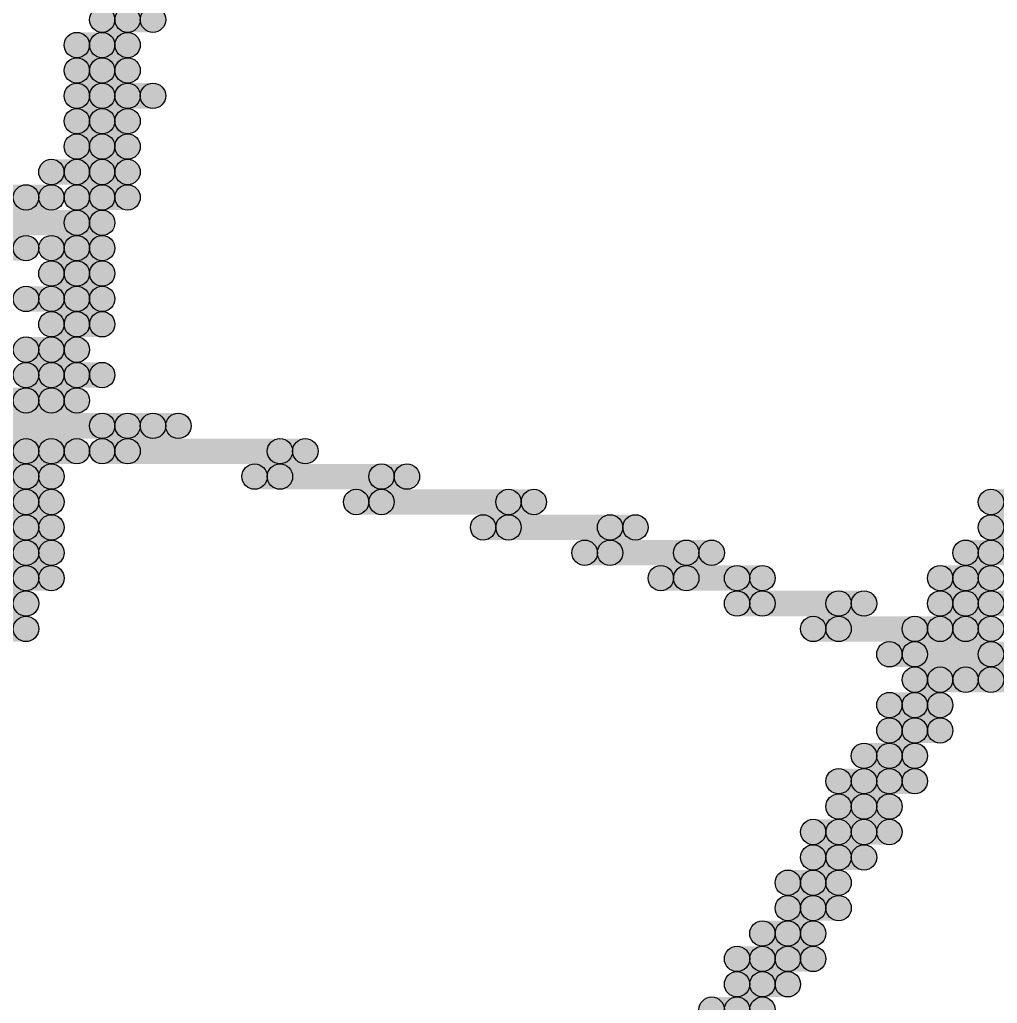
# Model space of a CAD drawing. Header units: millimetres. Extents: x 0 to 137, y 0 to 37.
# Drawn here: x 131.515 to 132.493, y 3.943 to 4.928 of the extents above; entities that cross this region are included whole.
import ezdxf

# ---------------------------------------------------------------- set-up
doc = ezdxf.new("R2010")
doc.units = ezdxf.units.MM
doc.layers.add('TopLayer', color=1, linetype='Continuous')
doc.layers.add('TopSolder', color=216, linetype='Continuous')

msp = doc.modelspace()

# ---------------------------------------------------------------- hatches: boundary and pattern name
at = {"layer": 'TopLayer'}
h = msp.add_hatch(color=1, dxfattribs=at)
edge = h.paths.add_edge_path()
edge.add_arc((131.6228, 4.9276), 0.0127, 0, 360)
for points in [[(131.6228, 4.9149), (131.6228, 4.9403), (131.6482, 4.9403), (131.6482, 4.9149)], [(131.5974, 4.8895), (131.5974, 4.9149), (131.6228, 4.9149), (131.6228, 4.8895)], [(131.5974, 4.8641), (131.5974, 4.8895), (131.6228, 4.8895), (131.6228, 4.8641)], [(131.5974, 4.8387), (131.5974, 4.8641), (131.6482, 4.8641), (131.6482, 4.8387)], [(131.5974, 4.8133), (131.5974, 4.8387), (131.6228, 4.8387), (131.6228, 4.8133)], [(131.5974, 4.7879), (131.5974, 4.8133), (131.6228, 4.8133), (131.6228, 4.7879)], [(131.572, 4.7625), (131.572, 4.7879), (131.6228, 4.7879), (131.6228, 4.7625)], [(131.5212, 4.7371), (131.5212, 4.7625), (131.5466, 4.7625), (131.5466, 4.7371)], [(131.5974, 4.7371), (131.5974, 4.7625), (131.6228, 4.7625), (131.6228, 4.7371)], [(131.445, 4.7117), (131.445, 4.7371), (131.5974, 4.7371), (131.5974, 4.7117)], [(131.318, 4.6863), (131.318, 4.7117), (131.5212, 4.7117), (131.5212, 4.6863)], [(131.572, 4.6863), (131.572, 4.7117), (131.5974, 4.7117), (131.5974, 4.6863)], [(131.572, 4.6609), (131.572, 4.6863), (131.5974, 4.6863), (131.5974, 4.6609)], [(131.5466, 4.6355), (131.5466, 4.6609), (131.5974, 4.6609), (131.5974, 4.6355)], [(131.572, 4.6101), (131.572, 4.6355), (131.5974, 4.6355), (131.5974, 4.6101)], [(131.5466, 4.5847), (131.5466, 4.6101), (131.572, 4.6101), (131.572, 4.5847)], [(131.5466, 4.5593), (131.5466, 4.5847), (131.5974, 4.5847), (131.5974, 4.5593)], [(131.4958, 4.5339), (131.4958, 4.5593), (131.5212, 4.5593), (131.5212, 4.5339)], [(131.5466, 4.5339), (131.5466, 4.5593), (131.572, 4.5593), (131.572, 4.5339)], [(131.445, 4.5085), (131.445, 4.5339), (131.6228, 4.5339), (131.6228, 4.5085)], [(131.6482, 4.5085), (131.6482, 4.5339), (131.6736, 4.5339), (131.6736, 4.5085)], [(131.5212, 4.4831), (131.5212, 4.5085), (131.572, 4.5085), (131.572, 4.4831)], [(131.6228, 4.4831), (131.6228, 4.5085), (131.8006, 4.5085), (131.8006, 4.4831)], [(131.5212, 4.4577), (131.5212, 4.4831), (131.5466, 4.4831), (131.5466, 4.4577)], [(131.7752, 4.4577), (131.7752, 4.4831), (131.9022, 4.4831), (131.9022, 4.4577)], [(131.5212, 4.4323), (131.5212, 4.4577), (131.5466, 4.4577), (131.5466, 4.4323)], [(131.8768, 4.4323), (131.8768, 4.4577), (132.0292, 4.4577), (132.0292, 4.4323)], [(131.5212, 4.4069), (131.5212, 4.4323), (131.5466, 4.4323), (131.5466, 4.4069)], [(132.0038, 4.4069), (132.0038, 4.4323), (132.1308, 4.4323), (132.1308, 4.4069)], [(131.5212, 4.3815), (131.5212, 4.4069), (131.5466, 4.4069), (131.5466, 4.3815)], [(132.1054, 4.3815), (132.1054, 4.4069), (132.207, 4.4069), (132.207, 4.3815)], [(132.4864, 4.3815), (132.4864, 4.4069), (132.5372, 4.4069), (132.5372, 4.3815)], [(131.4958, 4.3561), (131.4958, 4.3815), (131.5466, 4.3815), (131.5466, 4.3561)], [(132.1816, 4.3561), (132.1816, 4.3815), (132.2578, 4.3815), (132.2578, 4.3561)], [(132.461, 4.3561), (132.461, 4.3815), (132.4864, 4.3815), (132.4864, 4.3561)], [(131.4958, 4.3307), (131.4958, 4.3561), (131.5212, 4.3561), (131.5212, 4.3307)], [(132.2578, 4.3307), (132.2578, 4.3561), (132.3594, 4.3561), (132.3594, 4.3307)], [(132.461, 4.3307), (132.461, 4.3561), (132.5118, 4.3561), (132.5118, 4.3307)], [(131.4958, 4.3053), (131.4958, 4.3307), (131.5212, 4.3307), (131.5212, 4.3053)], [(132.334, 4.3053), (132.334, 4.3307), (132.4356, 4.3307), (132.4356, 4.3053)], [(132.461, 4.3053), (132.461, 4.3307), (132.4864, 4.3307), (132.4864, 4.3053)], [(132.4102, 4.2799), (132.4102, 4.3053), (132.5118, 4.3053), (132.5118, 4.2799)], [(132.4356, 4.2545), (132.4356, 4.2799), (132.461, 4.2799), (132.461, 4.2545)], [(132.4864, 4.2545), (132.4864, 4.2799), (132.5626, 4.2799), (132.5626, 4.2545)], [(132.4102, 4.2291), (132.4102, 4.2545), (132.4356, 4.2545), (132.4356, 4.2291)], [(132.4102, 4.2037), (132.4102, 4.2291), (132.4356, 4.2291), (132.4356, 4.2037)], [(132.3848, 4.1783), (132.3848, 4.2037), (132.4102, 4.2037), (132.4102, 4.1783)], [(132.3594, 4.1529), (132.3594, 4.1783), (132.4102, 4.1783), (132.4102, 4.1529)], [(132.3594, 4.1275), (132.3594, 4.1529), (132.3848, 4.1529), (132.3848, 4.1275)], [(132.334, 4.1021), (132.334, 4.1275), (132.3848, 4.1275), (132.3848, 4.1021)], [(132.334, 4.0767), (132.334, 4.1021), (132.3594, 4.1021), (132.3594, 4.0767)], [(132.3086, 4.0513), (132.3086, 4.0767), (132.334, 4.0767), (132.334, 4.0513)], [(132.3086, 4.0259), (132.3086, 4.0513), (132.334, 4.0513), (132.334, 4.0259)], [(132.2832, 4.0005), (132.2832, 4.0259), (132.3086, 4.0259), (132.3086, 4.0005)], [(132.2578, 3.9751), (132.2578, 4.0005), (132.3086, 4.0005), (132.3086, 3.9751)], [(132.2578, 3.9497), (132.2578, 3.9751), (132.2832, 3.9751), (132.2832, 3.9497)], [(132.2324, 3.9243), (132.2324, 3.9497), (132.2578, 3.9497), (132.2578, 3.9243)]]:
    msp.add_hatch(color=1, dxfattribs=at).paths.add_polyline_path(points)
h = msp.add_hatch(color=1, dxfattribs=at)
edge = h.paths.add_edge_path()
edge.add_arc((131.6482, 4.9276), 0.0127, 0, 360)
h = msp.add_hatch(color=1, dxfattribs=at)
edge = h.paths.add_edge_path()
edge.add_arc((131.5974, 4.9022), 0.0127, 0, 360)
h = msp.add_hatch(color=1, dxfattribs=at)
edge = h.paths.add_edge_path()
edge.add_arc((131.6228, 4.9022), 0.0127, 0, 360)
h = msp.add_hatch(color=1, dxfattribs=at)
edge = h.paths.add_edge_path()
edge.add_arc((131.5974, 4.8768), 0.0127, 0, 360)
h = msp.add_hatch(color=1, dxfattribs=at)
edge = h.paths.add_edge_path()
edge.add_arc((131.6228, 4.8768), 0.0127, 0, 360)
h = msp.add_hatch(color=1, dxfattribs=at)
edge = h.paths.add_edge_path()
edge.add_arc((131.5974, 4.8514), 0.0127, 0, 360)
h = msp.add_hatch(color=1, dxfattribs=at)
edge = h.paths.add_edge_path()
edge.add_arc((131.6482, 4.8514), 0.0127, 0, 360)
h = msp.add_hatch(color=1, dxfattribs=at)
edge = h.paths.add_edge_path()
edge.add_arc((131.5974, 4.826), 0.0127, 0, 360)
h = msp.add_hatch(color=1, dxfattribs=at)
edge = h.paths.add_edge_path()
edge.add_arc((131.6228, 4.826), 0.0127, 0, 360)
h = msp.add_hatch(color=1, dxfattribs=at)
edge = h.paths.add_edge_path()
edge.add_arc((131.5974, 4.8006), 0.0127, 0, 360)
h = msp.add_hatch(color=1, dxfattribs=at)
edge = h.paths.add_edge_path()
edge.add_arc((131.6228, 4.8006), 0.0127, 0, 360)
h = msp.add_hatch(color=1, dxfattribs=at)
edge = h.paths.add_edge_path()
edge.add_arc((131.572, 4.7752), 0.0127, 0, 360)
h = msp.add_hatch(color=1, dxfattribs=at)
edge = h.paths.add_edge_path()
edge.add_arc((131.6228, 4.7752), 0.0127, 0, 360)
h = msp.add_hatch(color=1, dxfattribs=at)
edge = h.paths.add_edge_path()
edge.add_arc((131.5212, 4.7498), 0.0127, 0, 360)
h = msp.add_hatch(color=1, dxfattribs=at)
edge = h.paths.add_edge_path()
edge.add_arc((131.5466, 4.7498), 0.0127, 0, 360)
h = msp.add_hatch(color=1, dxfattribs=at)
edge = h.paths.add_edge_path()
edge.add_arc((131.5974, 4.7498), 0.0127, 0, 360)
h = msp.add_hatch(color=1, dxfattribs=at)
edge = h.paths.add_edge_path()
edge.add_arc((131.6228, 4.7498), 0.0127, 0, 360)
h = msp.add_hatch(color=1, dxfattribs=at)
edge = h.paths.add_edge_path()
edge.add_arc((131.5974, 4.7244), 0.0127, 0, 360)
h = msp.add_hatch(color=1, dxfattribs=at)
edge = h.paths.add_edge_path()
edge.add_arc((131.5212, 4.699), 0.0127, 0, 360)
h = msp.add_hatch(color=1, dxfattribs=at)
edge = h.paths.add_edge_path()
edge.add_arc((131.572, 4.699), 0.0127, 0, 360)
h = msp.add_hatch(color=1, dxfattribs=at)
edge = h.paths.add_edge_path()
edge.add_arc((131.5974, 4.699), 0.0127, 0, 360)
h = msp.add_hatch(color=1, dxfattribs=at)
edge = h.paths.add_edge_path()
edge.add_arc((131.572, 4.6736), 0.0127, 0, 360)
h = msp.add_hatch(color=1, dxfattribs=at)
edge = h.paths.add_edge_path()
edge.add_arc((131.5974, 4.6736), 0.0127, 0, 360)
h = msp.add_hatch(color=1, dxfattribs=at)
edge = h.paths.add_edge_path()
edge.add_arc((131.5466, 4.6482), 0.0127, 0, 360)
h = msp.add_hatch(color=1, dxfattribs=at)
edge = h.paths.add_edge_path()
edge.add_arc((131.5974, 4.6482), 0.0127, 0, 360)
h = msp.add_hatch(color=1, dxfattribs=at)
edge = h.paths.add_edge_path()
edge.add_arc((131.572, 4.6228), 0.0127, 0, 360)
h = msp.add_hatch(color=1, dxfattribs=at)
edge = h.paths.add_edge_path()
edge.add_arc((131.5974, 4.6228), 0.0127, 0, 360)
h = msp.add_hatch(color=1, dxfattribs=at)
edge = h.paths.add_edge_path()
edge.add_arc((131.5466, 4.5974), 0.0127, 0, 360)
h = msp.add_hatch(color=1, dxfattribs=at)
edge = h.paths.add_edge_path()
edge.add_arc((131.572, 4.5974), 0.0127, 0, 360)
h = msp.add_hatch(color=1, dxfattribs=at)
edge = h.paths.add_edge_path()
edge.add_arc((131.5466, 4.572), 0.0127, 0, 360)
h = msp.add_hatch(color=1, dxfattribs=at)
edge = h.paths.add_edge_path()
edge.add_arc((131.5974, 4.572), 0.0127, 0, 360)
h = msp.add_hatch(color=1, dxfattribs=at)
edge = h.paths.add_edge_path()
edge.add_arc((131.5212, 4.5466), 0.0127, 0, 360)
h = msp.add_hatch(color=1, dxfattribs=at)
edge = h.paths.add_edge_path()
edge.add_arc((131.5466, 4.5466), 0.0127, 0, 360)
h = msp.add_hatch(color=1, dxfattribs=at)
edge = h.paths.add_edge_path()
edge.add_arc((131.572, 4.5466), 0.0127, 0, 360)
h = msp.add_hatch(color=1, dxfattribs=at)
edge = h.paths.add_edge_path()
edge.add_arc((131.6228, 4.5212), 0.0127, 0, 360)
h = msp.add_hatch(color=1, dxfattribs=at)
edge = h.paths.add_edge_path()
edge.add_arc((131.6482, 4.5212), 0.0127, 0, 360)
h = msp.add_hatch(color=1, dxfattribs=at)
edge = h.paths.add_edge_path()
edge.add_arc((131.6736, 4.5212), 0.0127, 0, 360)
h = msp.add_hatch(color=1, dxfattribs=at)
edge = h.paths.add_edge_path()
edge.add_arc((131.5212, 4.4958), 0.0127, 0, 360)
h = msp.add_hatch(color=1, dxfattribs=at)
edge = h.paths.add_edge_path()
edge.add_arc((131.572, 4.4958), 0.0127, 0, 360)
h = msp.add_hatch(color=1, dxfattribs=at)
edge = h.paths.add_edge_path()
edge.add_arc((131.6228, 4.4958), 0.0127, 0, 360)
h = msp.add_hatch(color=1, dxfattribs=at)
edge = h.paths.add_edge_path()
edge.add_arc((131.8006, 4.4958), 0.0127, 0, 360)
h = msp.add_hatch(color=1, dxfattribs=at)
edge = h.paths.add_edge_path()
edge.add_arc((131.5212, 4.4704), 0.0127, 0, 360)
h = msp.add_hatch(color=1, dxfattribs=at)
edge = h.paths.add_edge_path()
edge.add_arc((131.5466, 4.4704), 0.0127, 0, 360)
h = msp.add_hatch(color=1, dxfattribs=at)
edge = h.paths.add_edge_path()
edge.add_arc((131.7752, 4.4704), 0.0127, 0, 360)
h = msp.add_hatch(color=1, dxfattribs=at)
edge = h.paths.add_edge_path()
edge.add_arc((131.9022, 4.4704), 0.0127, 0, 360)
h = msp.add_hatch(color=1, dxfattribs=at)
edge = h.paths.add_edge_path()
edge.add_arc((131.5212, 4.445), 0.0127, 0, 360)
h = msp.add_hatch(color=1, dxfattribs=at)
edge = h.paths.add_edge_path()
edge.add_arc((131.5466, 4.445), 0.0127, 0, 360)
h = msp.add_hatch(color=1, dxfattribs=at)
edge = h.paths.add_edge_path()
edge.add_arc((131.8768, 4.445), 0.0127, 0, 360)
h = msp.add_hatch(color=1, dxfattribs=at)
edge = h.paths.add_edge_path()
edge.add_arc((132.0292, 4.445), 0.0127, 0, 360)
h = msp.add_hatch(color=1, dxfattribs=at)
edge = h.paths.add_edge_path()
edge.add_arc((131.5212, 4.4196), 0.0127, 0, 360)
h = msp.add_hatch(color=1, dxfattribs=at)
edge = h.paths.add_edge_path()
edge.add_arc((131.5466, 4.4196), 0.0127, 0, 360)
h = msp.add_hatch(color=1, dxfattribs=at)
edge = h.paths.add_edge_path()
edge.add_arc((132.0038, 4.4196), 0.0127, 0, 360)
h = msp.add_hatch(color=1, dxfattribs=at)
edge = h.paths.add_edge_path()
edge.add_arc((132.1308, 4.4196), 0.0127, 0, 360)
h = msp.add_hatch(color=1, dxfattribs=at)
edge = h.paths.add_edge_path()
edge.add_arc((131.5212, 4.3942), 0.0127, 0, 360)
h = msp.add_hatch(color=1, dxfattribs=at)
edge = h.paths.add_edge_path()
edge.add_arc((131.5466, 4.3942), 0.0127, 0, 360)
h = msp.add_hatch(color=1, dxfattribs=at)
edge = h.paths.add_edge_path()
edge.add_arc((132.1054, 4.3942), 0.0127, 0, 360)
h = msp.add_hatch(color=1, dxfattribs=at)
edge = h.paths.add_edge_path()
edge.add_arc((132.207, 4.3942), 0.0127, 0, 360)
h = msp.add_hatch(color=1, dxfattribs=at)
edge = h.paths.add_edge_path()
edge.add_arc((132.4864, 4.3942), 0.0127, 0, 360)
h = msp.add_hatch(color=1, dxfattribs=at)
edge = h.paths.add_edge_path()
edge.add_arc((131.5466, 4.3688), 0.0127, 0, 360)
h = msp.add_hatch(color=1, dxfattribs=at)
edge = h.paths.add_edge_path()
edge.add_arc((132.1816, 4.3688), 0.0127, 0, 360)
h = msp.add_hatch(color=1, dxfattribs=at)
edge = h.paths.add_edge_path()
edge.add_arc((132.2578, 4.3688), 0.0127, 0, 360)
h = msp.add_hatch(color=1, dxfattribs=at)
edge = h.paths.add_edge_path()
edge.add_arc((132.461, 4.3688), 0.0127, 0, 360)
h = msp.add_hatch(color=1, dxfattribs=at)
edge = h.paths.add_edge_path()
edge.add_arc((132.4864, 4.3688), 0.0127, 0, 360)
h = msp.add_hatch(color=1, dxfattribs=at)
edge = h.paths.add_edge_path()
edge.add_arc((131.5212, 4.3434), 0.0127, 0, 360)
h = msp.add_hatch(color=1, dxfattribs=at)
edge = h.paths.add_edge_path()
edge.add_arc((132.2578, 4.3434), 0.0127, 0, 360)
h = msp.add_hatch(color=1, dxfattribs=at)
edge = h.paths.add_edge_path()
edge.add_arc((132.3594, 4.3434), 0.0127, 0, 360)
h = msp.add_hatch(color=1, dxfattribs=at)
edge = h.paths.add_edge_path()
edge.add_arc((132.461, 4.3434), 0.0127, 0, 360)
h = msp.add_hatch(color=1, dxfattribs=at)
edge = h.paths.add_edge_path()
edge.add_arc((131.5212, 4.318), 0.0127, 0, 360)
h = msp.add_hatch(color=1, dxfattribs=at)
edge = h.paths.add_edge_path()
edge.add_arc((132.334, 4.318), 0.0127, 0, 360)
h = msp.add_hatch(color=1, dxfattribs=at)
edge = h.paths.add_edge_path()
edge.add_arc((132.4356, 4.318), 0.0127, 0, 360)
h = msp.add_hatch(color=1, dxfattribs=at)
edge = h.paths.add_edge_path()
edge.add_arc((132.461, 4.318), 0.0127, 0, 360)
h = msp.add_hatch(color=1, dxfattribs=at)
edge = h.paths.add_edge_path()
edge.add_arc((132.4864, 4.318), 0.0127, 0, 360)
h = msp.add_hatch(color=1, dxfattribs=at)
edge = h.paths.add_edge_path()
edge.add_arc((132.4102, 4.2926), 0.0127, 0, 360)
h = msp.add_hatch(color=1, dxfattribs=at)
edge = h.paths.add_edge_path()
edge.add_arc((132.4356, 4.2672), 0.0127, 0, 360)
h = msp.add_hatch(color=1, dxfattribs=at)
edge = h.paths.add_edge_path()
edge.add_arc((132.461, 4.2672), 0.0127, 0, 360)
h = msp.add_hatch(color=1, dxfattribs=at)
edge = h.paths.add_edge_path()
edge.add_arc((132.4864, 4.2672), 0.0127, 0, 360)
h = msp.add_hatch(color=1, dxfattribs=at)
edge = h.paths.add_edge_path()
edge.add_arc((132.4102, 4.2418), 0.0127, 0, 360)
h = msp.add_hatch(color=1, dxfattribs=at)
edge = h.paths.add_edge_path()
edge.add_arc((132.4356, 4.2418), 0.0127, 0, 360)
h = msp.add_hatch(color=1, dxfattribs=at)
edge = h.paths.add_edge_path()
edge.add_arc((132.4102, 4.2164), 0.0127, 0, 360)
h = msp.add_hatch(color=1, dxfattribs=at)
edge = h.paths.add_edge_path()
edge.add_arc((132.4356, 4.2164), 0.0127, 0, 360)
h = msp.add_hatch(color=1, dxfattribs=at)
edge = h.paths.add_edge_path()
edge.add_arc((132.3848, 4.191), 0.0127, 0, 360)
h = msp.add_hatch(color=1, dxfattribs=at)
edge = h.paths.add_edge_path()
edge.add_arc((132.4102, 4.191), 0.0127, 0, 360)
h = msp.add_hatch(color=1, dxfattribs=at)
edge = h.paths.add_edge_path()
edge.add_arc((132.3594, 4.1656), 0.0127, 0, 360)
h = msp.add_hatch(color=1, dxfattribs=at)
edge = h.paths.add_edge_path()
edge.add_arc((132.4102, 4.1656), 0.0127, 0, 360)
h = msp.add_hatch(color=1, dxfattribs=at)
edge = h.paths.add_edge_path()
edge.add_arc((132.3594, 4.1402), 0.0127, 0, 360)
h = msp.add_hatch(color=1, dxfattribs=at)
edge = h.paths.add_edge_path()
edge.add_arc((132.3848, 4.1402), 0.0127, 0, 360)
h = msp.add_hatch(color=1, dxfattribs=at)
edge = h.paths.add_edge_path()
edge.add_arc((132.334, 4.1148), 0.0127, 0, 360)
h = msp.add_hatch(color=1, dxfattribs=at)
edge = h.paths.add_edge_path()
edge.add_arc((132.3848, 4.1148), 0.0127, 0, 360)
h = msp.add_hatch(color=1, dxfattribs=at)
edge = h.paths.add_edge_path()
edge.add_arc((132.334, 4.0894), 0.0127, 0, 360)
h = msp.add_hatch(color=1, dxfattribs=at)
edge = h.paths.add_edge_path()
edge.add_arc((132.3594, 4.0894), 0.0127, 0, 360)
h = msp.add_hatch(color=1, dxfattribs=at)
edge = h.paths.add_edge_path()
edge.add_arc((132.3086, 4.064), 0.0127, 0, 360)
h = msp.add_hatch(color=1, dxfattribs=at)
edge = h.paths.add_edge_path()
edge.add_arc((132.334, 4.064), 0.0127, 0, 360)
h = msp.add_hatch(color=1, dxfattribs=at)
edge = h.paths.add_edge_path()
edge.add_arc((132.3086, 4.0386), 0.0127, 0, 360)
h = msp.add_hatch(color=1, dxfattribs=at)
edge = h.paths.add_edge_path()
edge.add_arc((132.334, 4.0386), 0.0127, 0, 360)
h = msp.add_hatch(color=1, dxfattribs=at)
edge = h.paths.add_edge_path()
edge.add_arc((132.2832, 4.0132), 0.0127, 0, 360)
h = msp.add_hatch(color=1, dxfattribs=at)
edge = h.paths.add_edge_path()
edge.add_arc((132.3086, 4.0132), 0.0127, 0, 360)
h = msp.add_hatch(color=1, dxfattribs=at)
edge = h.paths.add_edge_path()
edge.add_arc((132.2578, 3.9878), 0.0127, 0, 360)
h = msp.add_hatch(color=1, dxfattribs=at)
edge = h.paths.add_edge_path()
edge.add_arc((132.3086, 3.9878), 0.0127, 0, 360)
h = msp.add_hatch(color=1, dxfattribs=at)
edge = h.paths.add_edge_path()
edge.add_arc((132.2578, 3.9624), 0.0127, 0, 360)
h = msp.add_hatch(color=1, dxfattribs=at)
edge = h.paths.add_edge_path()
edge.add_arc((132.2832, 3.9624), 0.0127, 0, 360)
h = msp.add_hatch(color=1, dxfattribs=at)
edge = h.paths.add_edge_path()
edge.add_arc((132.2324, 3.937), 0.0127, 0, 360)
h = msp.add_hatch(color=1, dxfattribs=at)
edge = h.paths.add_edge_path()
edge.add_arc((132.2578, 3.937), 0.0127, 0, 360)
at = {"layer": 'TopSolder'}
h = msp.add_hatch(color=216, dxfattribs=at)
edge = h.paths.add_edge_path()
edge.add_arc((131.5974, 4.9276), 0.0127, 0, 360)
for points in [[(131.5974, 4.9149), (131.5974, 4.9403), (131.6228, 4.9403), (131.6228, 4.9149)], [(131.572, 4.8895), (131.572, 4.9149), (131.5974, 4.9149), (131.5974, 4.8895)], [(131.572, 4.8641), (131.572, 4.8895), (131.5974, 4.8895), (131.5974, 4.8641)], [(131.572, 4.8387), (131.572, 4.8641), (131.6228, 4.8641), (131.6228, 4.8387)], [(131.572, 4.8133), (131.572, 4.8387), (131.5974, 4.8387), (131.5974, 4.8133)], [(131.572, 4.7879), (131.572, 4.8133), (131.5974, 4.8133), (131.5974, 4.7879)], [(131.5466, 4.7625), (131.5466, 4.7879), (131.5974, 4.7879), (131.5974, 4.7625)], [(131.4958, 4.7371), (131.4958, 4.7625), (131.5212, 4.7625), (131.5212, 4.7371)], [(131.572, 4.7371), (131.572, 4.7625), (131.5974, 4.7625), (131.5974, 4.7371)], [(131.4196, 4.7117), (131.4196, 4.7371), (131.572, 4.7371), (131.572, 4.7117)], [(131.5466, 4.6863), (131.5466, 4.7117), (131.572, 4.7117), (131.572, 4.6863)], [(131.5466, 4.6609), (131.5466, 4.6863), (131.572, 4.6863), (131.572, 4.6609)], [(131.5212, 4.6355), (131.5212, 4.6609), (131.572, 4.6609), (131.572, 4.6355)], [(131.5466, 4.6101), (131.5466, 4.6355), (131.572, 4.6355), (131.572, 4.6101)], [(131.5212, 4.5847), (131.5212, 4.6101), (131.5466, 4.6101), (131.5466, 4.5847)], [(131.5212, 4.5593), (131.5212, 4.5847), (131.572, 4.5847), (131.572, 4.5593)], [(131.5212, 4.5339), (131.5212, 4.5593), (131.5466, 4.5593), (131.5466, 4.5339)], [(131.4196, 4.5085), (131.4196, 4.5339), (131.5974, 4.5339), (131.5974, 4.5085)], [(131.6228, 4.5085), (131.6228, 4.5339), (131.6482, 4.5339), (131.6482, 4.5085)], [(131.4958, 4.4831), (131.4958, 4.5085), (131.5466, 4.5085), (131.5466, 4.4831)], [(131.5974, 4.4831), (131.5974, 4.5085), (131.7752, 4.5085), (131.7752, 4.4831)], [(131.4958, 4.4577), (131.4958, 4.4831), (131.5212, 4.4831), (131.5212, 4.4577)], [(131.7498, 4.4577), (131.7498, 4.4831), (131.8768, 4.4831), (131.8768, 4.4577)], [(131.4958, 4.4323), (131.4958, 4.4577), (131.5212, 4.4577), (131.5212, 4.4323)], [(131.8514, 4.4323), (131.8514, 4.4577), (132.0038, 4.4577), (132.0038, 4.4323)], [(132.4864, 4.4323), (132.4864, 4.4577), (132.5118, 4.4577), (132.5118, 4.4323)], [(131.4958, 4.4069), (131.4958, 4.4323), (131.5212, 4.4323), (131.5212, 4.4069)], [(131.9784, 4.4069), (131.9784, 4.4323), (132.1054, 4.4323), (132.1054, 4.4069)], [(132.4864, 4.4069), (132.4864, 4.4323), (132.5118, 4.4323), (132.5118, 4.4069)], [(131.4958, 4.3815), (131.4958, 4.4069), (131.5212, 4.4069), (131.5212, 4.3815)], [(132.08, 4.3815), (132.08, 4.4069), (132.1816, 4.4069), (132.1816, 4.3815)], [(132.461, 4.3815), (132.461, 4.4069), (132.5118, 4.4069), (132.5118, 4.3815)], [(131.4704, 4.3561), (131.4704, 4.3815), (131.5212, 4.3815), (131.5212, 4.3561)], [(132.1562, 4.3561), (132.1562, 4.3815), (132.2324, 4.3815), (132.2324, 4.3561)], [(132.4356, 4.3561), (132.4356, 4.3815), (132.461, 4.3815), (132.461, 4.3561)], [(132.2324, 4.3307), (132.2324, 4.3561), (132.334, 4.3561), (132.334, 4.3307)], [(132.4356, 4.3307), (132.4356, 4.3561), (132.4864, 4.3561), (132.4864, 4.3307)], [(132.3086, 4.3053), (132.3086, 4.3307), (132.4102, 4.3307), (132.4102, 4.3053)], [(132.4356, 4.3053), (132.4356, 4.3307), (132.461, 4.3307), (132.461, 4.3053)], [(132.3848, 4.2799), (132.3848, 4.3053), (132.4864, 4.3053), (132.4864, 4.2799)], [(132.4102, 4.2545), (132.4102, 4.2799), (132.4356, 4.2799), (132.4356, 4.2545)], [(132.461, 4.2545), (132.461, 4.2799), (132.5372, 4.2799), (132.5372, 4.2545)], [(132.3848, 4.2291), (132.3848, 4.2545), (132.4102, 4.2545), (132.4102, 4.2291)], [(132.3848, 4.2037), (132.3848, 4.2291), (132.4102, 4.2291), (132.4102, 4.2037)], [(132.3594, 4.1783), (132.3594, 4.2037), (132.3848, 4.2037), (132.3848, 4.1783)], [(132.334, 4.1529), (132.334, 4.1783), (132.3848, 4.1783), (132.3848, 4.1529)], [(132.334, 4.1275), (132.334, 4.1529), (132.3594, 4.1529), (132.3594, 4.1275)], [(132.3086, 4.1021), (132.3086, 4.1275), (132.3594, 4.1275), (132.3594, 4.1021)], [(132.3086, 4.0767), (132.3086, 4.1021), (132.334, 4.1021), (132.334, 4.0767)], [(132.2832, 4.0513), (132.2832, 4.0767), (132.3086, 4.0767), (132.3086, 4.0513)], [(132.2832, 4.0259), (132.2832, 4.0513), (132.3086, 4.0513), (132.3086, 4.0259)], [(132.2578, 4.0005), (132.2578, 4.0259), (132.2832, 4.0259), (132.2832, 4.0005)], [(132.2324, 3.9751), (132.2324, 4.0005), (132.2832, 4.0005), (132.2832, 3.9751)], [(132.2324, 3.9497), (132.2324, 3.9751), (132.2578, 3.9751), (132.2578, 3.9497)], [(132.207, 3.9243), (132.207, 3.9497), (132.2324, 3.9497), (132.2324, 3.9243)]]:
    msp.add_hatch(color=216, dxfattribs=at).paths.add_polyline_path(points)
h = msp.add_hatch(color=216, dxfattribs=at)
edge = h.paths.add_edge_path()
edge.add_arc((131.6228, 4.9276), 0.0127, 0, 360)
h = msp.add_hatch(color=216, dxfattribs=at)
edge = h.paths.add_edge_path()
edge.add_arc((131.572, 4.9022), 0.0127, 0, 360)
h = msp.add_hatch(color=216, dxfattribs=at)
edge = h.paths.add_edge_path()
edge.add_arc((131.5974, 4.9022), 0.0127, 0, 360)
h = msp.add_hatch(color=216, dxfattribs=at)
edge = h.paths.add_edge_path()
edge.add_arc((131.572, 4.8768), 0.0127, 0, 360)
h = msp.add_hatch(color=216, dxfattribs=at)
edge = h.paths.add_edge_path()
edge.add_arc((131.5974, 4.8768), 0.0127, 0, 360)
h = msp.add_hatch(color=216, dxfattribs=at)
edge = h.paths.add_edge_path()
edge.add_arc((131.572, 4.8514), 0.0127, 0, 360)
h = msp.add_hatch(color=216, dxfattribs=at)
edge = h.paths.add_edge_path()
edge.add_arc((131.6228, 4.8514), 0.0127, 0, 360)
h = msp.add_hatch(color=216, dxfattribs=at)
edge = h.paths.add_edge_path()
edge.add_arc((131.572, 4.826), 0.0127, 0, 360)
h = msp.add_hatch(color=216, dxfattribs=at)
edge = h.paths.add_edge_path()
edge.add_arc((131.5974, 4.826), 0.0127, 0, 360)
h = msp.add_hatch(color=216, dxfattribs=at)
edge = h.paths.add_edge_path()
edge.add_arc((131.572, 4.8006), 0.0127, 0, 360)
h = msp.add_hatch(color=216, dxfattribs=at)
edge = h.paths.add_edge_path()
edge.add_arc((131.5974, 4.8006), 0.0127, 0, 360)
h = msp.add_hatch(color=216, dxfattribs=at)
edge = h.paths.add_edge_path()
edge.add_arc((131.5466, 4.7752), 0.0127, 0, 360)
h = msp.add_hatch(color=216, dxfattribs=at)
edge = h.paths.add_edge_path()
edge.add_arc((131.5974, 4.7752), 0.0127, 0, 360)
h = msp.add_hatch(color=216, dxfattribs=at)
edge = h.paths.add_edge_path()
edge.add_arc((131.5212, 4.7498), 0.0127, 0, 360)
h = msp.add_hatch(color=216, dxfattribs=at)
edge = h.paths.add_edge_path()
edge.add_arc((131.572, 4.7498), 0.0127, 0, 360)
h = msp.add_hatch(color=216, dxfattribs=at)
edge = h.paths.add_edge_path()
edge.add_arc((131.5974, 4.7498), 0.0127, 0, 360)
h = msp.add_hatch(color=216, dxfattribs=at)
edge = h.paths.add_edge_path()
edge.add_arc((131.572, 4.7244), 0.0127, 0, 360)
h = msp.add_hatch(color=216, dxfattribs=at)
edge = h.paths.add_edge_path()
edge.add_arc((131.5466, 4.699), 0.0127, 0, 360)
h = msp.add_hatch(color=216, dxfattribs=at)
edge = h.paths.add_edge_path()
edge.add_arc((131.572, 4.699), 0.0127, 0, 360)
h = msp.add_hatch(color=216, dxfattribs=at)
edge = h.paths.add_edge_path()
edge.add_arc((131.5466, 4.6736), 0.0127, 0, 360)
h = msp.add_hatch(color=216, dxfattribs=at)
edge = h.paths.add_edge_path()
edge.add_arc((131.572, 4.6736), 0.0127, 0, 360)
h = msp.add_hatch(color=216, dxfattribs=at)
edge = h.paths.add_edge_path()
edge.add_arc((131.5212, 4.6482), 0.0127, 0, 360)
h = msp.add_hatch(color=216, dxfattribs=at)
edge = h.paths.add_edge_path()
edge.add_arc((131.572, 4.6482), 0.0127, 0, 360)
h = msp.add_hatch(color=216, dxfattribs=at)
edge = h.paths.add_edge_path()
edge.add_arc((131.5466, 4.6228), 0.0127, 0, 360)
h = msp.add_hatch(color=216, dxfattribs=at)
edge = h.paths.add_edge_path()
edge.add_arc((131.572, 4.6228), 0.0127, 0, 360)
h = msp.add_hatch(color=216, dxfattribs=at)
edge = h.paths.add_edge_path()
edge.add_arc((131.5212, 4.5974), 0.0127, 0, 360)
h = msp.add_hatch(color=216, dxfattribs=at)
edge = h.paths.add_edge_path()
edge.add_arc((131.5466, 4.5974), 0.0127, 0, 360)
h = msp.add_hatch(color=216, dxfattribs=at)
edge = h.paths.add_edge_path()
edge.add_arc((131.5212, 4.572), 0.0127, 0, 360)
h = msp.add_hatch(color=216, dxfattribs=at)
edge = h.paths.add_edge_path()
edge.add_arc((131.572, 4.572), 0.0127, 0, 360)
h = msp.add_hatch(color=216, dxfattribs=at)
edge = h.paths.add_edge_path()
edge.add_arc((131.5212, 4.5466), 0.0127, 0, 360)
h = msp.add_hatch(color=216, dxfattribs=at)
edge = h.paths.add_edge_path()
edge.add_arc((131.5466, 4.5466), 0.0127, 0, 360)
h = msp.add_hatch(color=216, dxfattribs=at)
edge = h.paths.add_edge_path()
edge.add_arc((131.5974, 4.5212), 0.0127, 0, 360)
h = msp.add_hatch(color=216, dxfattribs=at)
edge = h.paths.add_edge_path()
edge.add_arc((131.6228, 4.5212), 0.0127, 0, 360)
h = msp.add_hatch(color=216, dxfattribs=at)
edge = h.paths.add_edge_path()
edge.add_arc((131.6482, 4.5212), 0.0127, 0, 360)
h = msp.add_hatch(color=216, dxfattribs=at)
edge = h.paths.add_edge_path()
edge.add_arc((131.5466, 4.4958), 0.0127, 0, 360)
h = msp.add_hatch(color=216, dxfattribs=at)
edge = h.paths.add_edge_path()
edge.add_arc((131.5974, 4.4958), 0.0127, 0, 360)
h = msp.add_hatch(color=216, dxfattribs=at)
edge = h.paths.add_edge_path()
edge.add_arc((131.7752, 4.4958), 0.0127, 0, 360)
h = msp.add_hatch(color=216, dxfattribs=at)
edge = h.paths.add_edge_path()
edge.add_arc((131.5212, 4.4704), 0.0127, 0, 360)
h = msp.add_hatch(color=216, dxfattribs=at)
edge = h.paths.add_edge_path()
edge.add_arc((131.7498, 4.4704), 0.0127, 0, 360)
h = msp.add_hatch(color=216, dxfattribs=at)
edge = h.paths.add_edge_path()
edge.add_arc((131.8768, 4.4704), 0.0127, 0, 360)
h = msp.add_hatch(color=216, dxfattribs=at)
edge = h.paths.add_edge_path()
edge.add_arc((131.5212, 4.445), 0.0127, 0, 360)
h = msp.add_hatch(color=216, dxfattribs=at)
edge = h.paths.add_edge_path()
edge.add_arc((131.8514, 4.445), 0.0127, 0, 360)
h = msp.add_hatch(color=216, dxfattribs=at)
edge = h.paths.add_edge_path()
edge.add_arc((132.0038, 4.445), 0.0127, 0, 360)
h = msp.add_hatch(color=216, dxfattribs=at)
edge = h.paths.add_edge_path()
edge.add_arc((132.4864, 4.445), 0.0127, 0, 360)
h = msp.add_hatch(color=216, dxfattribs=at)
edge = h.paths.add_edge_path()
edge.add_arc((131.5212, 4.4196), 0.0127, 0, 360)
h = msp.add_hatch(color=216, dxfattribs=at)
edge = h.paths.add_edge_path()
edge.add_arc((131.9784, 4.4196), 0.0127, 0, 360)
h = msp.add_hatch(color=216, dxfattribs=at)
edge = h.paths.add_edge_path()
edge.add_arc((132.1054, 4.4196), 0.0127, 0, 360)
h = msp.add_hatch(color=216, dxfattribs=at)
edge = h.paths.add_edge_path()
edge.add_arc((132.4864, 4.4196), 0.0127, 0, 360)
h = msp.add_hatch(color=216, dxfattribs=at)
edge = h.paths.add_edge_path()
edge.add_arc((131.5212, 4.3942), 0.0127, 0, 360)
h = msp.add_hatch(color=216, dxfattribs=at)
edge = h.paths.add_edge_path()
edge.add_arc((132.08, 4.3942), 0.0127, 0, 360)
h = msp.add_hatch(color=216, dxfattribs=at)
edge = h.paths.add_edge_path()
edge.add_arc((132.1816, 4.3942), 0.0127, 0, 360)
h = msp.add_hatch(color=216, dxfattribs=at)
edge = h.paths.add_edge_path()
edge.add_arc((132.461, 4.3942), 0.0127, 0, 360)
h = msp.add_hatch(color=216, dxfattribs=at)
edge = h.paths.add_edge_path()
edge.add_arc((131.5212, 4.3688), 0.0127, 0, 360)
h = msp.add_hatch(color=216, dxfattribs=at)
edge = h.paths.add_edge_path()
edge.add_arc((132.1562, 4.3688), 0.0127, 0, 360)
h = msp.add_hatch(color=216, dxfattribs=at)
edge = h.paths.add_edge_path()
edge.add_arc((132.2324, 4.3688), 0.0127, 0, 360)
h = msp.add_hatch(color=216, dxfattribs=at)
edge = h.paths.add_edge_path()
edge.add_arc((132.4356, 4.3688), 0.0127, 0, 360)
h = msp.add_hatch(color=216, dxfattribs=at)
edge = h.paths.add_edge_path()
edge.add_arc((132.461, 4.3688), 0.0127, 0, 360)
h = msp.add_hatch(color=216, dxfattribs=at)
edge = h.paths.add_edge_path()
edge.add_arc((132.2324, 4.3434), 0.0127, 0, 360)
h = msp.add_hatch(color=216, dxfattribs=at)
edge = h.paths.add_edge_path()
edge.add_arc((132.334, 4.3434), 0.0127, 0, 360)
h = msp.add_hatch(color=216, dxfattribs=at)
edge = h.paths.add_edge_path()
edge.add_arc((132.4356, 4.3434), 0.0127, 0, 360)
h = msp.add_hatch(color=216, dxfattribs=at)
edge = h.paths.add_edge_path()
edge.add_arc((132.4864, 4.3434), 0.0127, 0, 360)
h = msp.add_hatch(color=216, dxfattribs=at)
edge = h.paths.add_edge_path()
edge.add_arc((132.3086, 4.318), 0.0127, 0, 360)
h = msp.add_hatch(color=216, dxfattribs=at)
edge = h.paths.add_edge_path()
edge.add_arc((132.4102, 4.318), 0.0127, 0, 360)
h = msp.add_hatch(color=216, dxfattribs=at)
edge = h.paths.add_edge_path()
edge.add_arc((132.4356, 4.318), 0.0127, 0, 360)
h = msp.add_hatch(color=216, dxfattribs=at)
edge = h.paths.add_edge_path()
edge.add_arc((132.461, 4.318), 0.0127, 0, 360)
h = msp.add_hatch(color=216, dxfattribs=at)
edge = h.paths.add_edge_path()
edge.add_arc((132.3848, 4.2926), 0.0127, 0, 360)
h = msp.add_hatch(color=216, dxfattribs=at)
edge = h.paths.add_edge_path()
edge.add_arc((132.4864, 4.2926), 0.0127, 0, 360)
h = msp.add_hatch(color=216, dxfattribs=at)
edge = h.paths.add_edge_path()
edge.add_arc((132.4102, 4.2672), 0.0127, 0, 360)
h = msp.add_hatch(color=216, dxfattribs=at)
edge = h.paths.add_edge_path()
edge.add_arc((132.4356, 4.2672), 0.0127, 0, 360)
h = msp.add_hatch(color=216, dxfattribs=at)
edge = h.paths.add_edge_path()
edge.add_arc((132.461, 4.2672), 0.0127, 0, 360)
h = msp.add_hatch(color=216, dxfattribs=at)
edge = h.paths.add_edge_path()
edge.add_arc((132.3848, 4.2418), 0.0127, 0, 360)
h = msp.add_hatch(color=216, dxfattribs=at)
edge = h.paths.add_edge_path()
edge.add_arc((132.4102, 4.2418), 0.0127, 0, 360)
h = msp.add_hatch(color=216, dxfattribs=at)
edge = h.paths.add_edge_path()
edge.add_arc((132.3848, 4.2164), 0.0127, 0, 360)
h = msp.add_hatch(color=216, dxfattribs=at)
edge = h.paths.add_edge_path()
edge.add_arc((132.4102, 4.2164), 0.0127, 0, 360)
h = msp.add_hatch(color=216, dxfattribs=at)
edge = h.paths.add_edge_path()
edge.add_arc((132.3594, 4.191), 0.0127, 0, 360)
h = msp.add_hatch(color=216, dxfattribs=at)
edge = h.paths.add_edge_path()
edge.add_arc((132.3848, 4.191), 0.0127, 0, 360)
h = msp.add_hatch(color=216, dxfattribs=at)
edge = h.paths.add_edge_path()
edge.add_arc((132.334, 4.1656), 0.0127, 0, 360)
h = msp.add_hatch(color=216, dxfattribs=at)
edge = h.paths.add_edge_path()
edge.add_arc((132.3848, 4.1656), 0.0127, 0, 360)
h = msp.add_hatch(color=216, dxfattribs=at)
edge = h.paths.add_edge_path()
edge.add_arc((132.334, 4.1402), 0.0127, 0, 360)
h = msp.add_hatch(color=216, dxfattribs=at)
edge = h.paths.add_edge_path()
edge.add_arc((132.3594, 4.1402), 0.0127, 0, 360)
h = msp.add_hatch(color=216, dxfattribs=at)
edge = h.paths.add_edge_path()
edge.add_arc((132.3086, 4.1148), 0.0127, 0, 360)
h = msp.add_hatch(color=216, dxfattribs=at)
edge = h.paths.add_edge_path()
edge.add_arc((132.3594, 4.1148), 0.0127, 0, 360)
h = msp.add_hatch(color=216, dxfattribs=at)
edge = h.paths.add_edge_path()
edge.add_arc((132.3086, 4.0894), 0.0127, 0, 360)
h = msp.add_hatch(color=216, dxfattribs=at)
edge = h.paths.add_edge_path()
edge.add_arc((132.334, 4.0894), 0.0127, 0, 360)
h = msp.add_hatch(color=216, dxfattribs=at)
edge = h.paths.add_edge_path()
edge.add_arc((132.2832, 4.064), 0.0127, 0, 360)
h = msp.add_hatch(color=216, dxfattribs=at)
edge = h.paths.add_edge_path()
edge.add_arc((132.3086, 4.064), 0.0127, 0, 360)
h = msp.add_hatch(color=216, dxfattribs=at)
edge = h.paths.add_edge_path()
edge.add_arc((132.2832, 4.0386), 0.0127, 0, 360)
h = msp.add_hatch(color=216, dxfattribs=at)
edge = h.paths.add_edge_path()
edge.add_arc((132.3086, 4.0386), 0.0127, 0, 360)
h = msp.add_hatch(color=216, dxfattribs=at)
edge = h.paths.add_edge_path()
edge.add_arc((132.2578, 4.0132), 0.0127, 0, 360)
h = msp.add_hatch(color=216, dxfattribs=at)
edge = h.paths.add_edge_path()
edge.add_arc((132.2832, 4.0132), 0.0127, 0, 360)
h = msp.add_hatch(color=216, dxfattribs=at)
edge = h.paths.add_edge_path()
edge.add_arc((132.2324, 3.9878), 0.0127, 0, 360)
h = msp.add_hatch(color=216, dxfattribs=at)
edge = h.paths.add_edge_path()
edge.add_arc((132.2832, 3.9878), 0.0127, 0, 360)
h = msp.add_hatch(color=216, dxfattribs=at)
edge = h.paths.add_edge_path()
edge.add_arc((132.2324, 3.9624), 0.0127, 0, 360)
h = msp.add_hatch(color=216, dxfattribs=at)
edge = h.paths.add_edge_path()
edge.add_arc((132.2578, 3.9624), 0.0127, 0, 360)
h = msp.add_hatch(color=216, dxfattribs=at)
edge = h.paths.add_edge_path()
edge.add_arc((132.207, 3.937), 0.0127, 0, 360)
h = msp.add_hatch(color=216, dxfattribs=at)
edge = h.paths.add_edge_path()
edge.add_arc((132.2324, 3.937), 0.0127, 0, 360)

# ---------------------------------------------------------------- linework, layer by layer
at = {"layer": 'TopLayer'}
for centre in [(131.6228, 4.9276), (131.6482, 4.9276), (131.5974, 4.9022), (131.6228, 4.9022), (131.5974, 4.8768), (131.6228, 4.8768), (131.5974, 4.8514), (131.6482, 4.8514), (131.5974, 4.826), (131.6228, 4.826), (131.5974, 4.8006), (131.6228, 4.8006), (131.572, 4.7752), (131.6228, 4.7752), (131.5212, 4.7498), (131.5466, 4.7498), (131.5974, 4.7498), (131.6228, 4.7498), (131.5974, 4.7244), (131.5212, 4.699), (131.572, 4.699), (131.5974, 4.699), (131.572, 4.6736), (131.5974, 4.6736), (131.5466, 4.6482), (131.5974, 4.6482), (131.572, 4.6228), (131.5974, 4.6228), (131.5466, 4.5974), (131.572, 4.5974), (131.5466, 4.572), (131.5974, 4.572), (131.5212, 4.5466), (131.5466, 4.5466), (131.572, 4.5466), (131.6228, 4.5212), (131.6482, 4.5212), (131.6736, 4.5212), (131.5212, 4.4958), (131.572, 4.4958), (131.6228, 4.4958), (131.8006, 4.4958), (131.5212, 4.4704), (131.5466, 4.4704), (131.7752, 4.4704), (131.9022, 4.4704), (131.5212, 4.445), (131.5466, 4.445), (131.8768, 4.445), (132.0292, 4.445), (131.5212, 4.4196), (131.5466, 4.4196), (132.0038, 4.4196), (132.1308, 4.4196), (131.5212, 4.3942), (131.5466, 4.3942), (132.1054, 4.3942), (132.207, 4.3942), (132.4864, 4.3942), (131.5466, 4.3688), (132.1816, 4.3688), (132.2578, 4.3688), (132.461, 4.3688), (132.4864, 4.3688), (131.5212, 4.3434), (132.2578, 4.3434), (132.3594, 4.3434), (132.461, 4.3434), (131.5212, 4.318), (132.334, 4.318), (132.4356, 4.318), (132.461, 4.318), (132.4864, 4.318), (132.4102, 4.2926), (132.4356, 4.2672), (132.461, 4.2672), (132.4864, 4.2672), (132.4102, 4.2418), (132.4356, 4.2418), (132.4102, 4.2164), (132.4356, 4.2164), (132.3848, 4.191), (132.4102, 4.191), (132.3594, 4.1656), (132.4102, 4.1656), (132.3594, 4.1402), (132.3848, 4.1402), (132.334, 4.1148), (132.3848, 4.1148), (132.334, 4.0894), (132.3594, 4.0894), (132.3086, 4.064), (132.334, 4.064), (132.3086, 4.0386), (132.334, 4.0386), (132.2832, 4.0132), (132.3086, 4.0132), (132.2578, 3.9878), (132.3086, 3.9878), (132.2578, 3.9624), (132.2832, 3.9624), (132.2324, 3.937), (132.2578, 3.937)]:
    msp.add_circle(centre, 0.0127, dxfattribs=at)
at = {"layer": 'TopSolder'}
for centre in [(131.5974, 4.9276), (131.6228, 4.9276), (131.572, 4.9022), (131.5974, 4.9022), (131.572, 4.8768), (131.5974, 4.8768), (131.572, 4.8514), (131.6228, 4.8514), (131.572, 4.826), (131.5974, 4.826), (131.572, 4.8006), (131.5974, 4.8006), (131.5466, 4.7752), (131.5974, 4.7752), (131.5212, 4.7498), (131.572, 4.7498), (131.5974, 4.7498), (131.572, 4.7244), (131.5466, 4.699), (131.572, 4.699), (131.5466, 4.6736), (131.572, 4.6736), (131.5212, 4.6482), (131.572, 4.6482), (131.5466, 4.6228), (131.572, 4.6228), (131.5212, 4.5974), (131.5466, 4.5974), (131.5212, 4.572), (131.572, 4.572), (131.5212, 4.5466), (131.5466, 4.5466), (131.5974, 4.5212), (131.6228, 4.5212), (131.6482, 4.5212), (131.5466, 4.4958), (131.5974, 4.4958), (131.7752, 4.4958), (131.5212, 4.4704), (131.7498, 4.4704), (131.8768, 4.4704), (131.5212, 4.445), (131.8514, 4.445), (132.0038, 4.445), (132.4864, 4.445), (131.5212, 4.4196), (131.9784, 4.4196), (132.1054, 4.4196), (132.4864, 4.4196), (131.5212, 4.3942), (132.08, 4.3942), (132.1816, 4.3942), (132.461, 4.3942), (131.5212, 4.3688), (132.1562, 4.3688), (132.2324, 4.3688), (132.4356, 4.3688), (132.461, 4.3688), (132.2324, 4.3434), (132.334, 4.3434), (132.4356, 4.3434), (132.4864, 4.3434), (132.3086, 4.318), (132.4102, 4.318), (132.4356, 4.318), (132.461, 4.318), (132.3848, 4.2926), (132.4864, 4.2926), (132.4102, 4.2672), (132.4356, 4.2672), (132.461, 4.2672), (132.3848, 4.2418), (132.4102, 4.2418), (132.3848, 4.2164), (132.4102, 4.2164), (132.3594, 4.191), (132.3848, 4.191), (132.334, 4.1656), (132.3848, 4.1656), (132.334, 4.1402), (132.3594, 4.1402), (132.3086, 4.1148), (132.3594, 4.1148), (132.3086, 4.0894), (132.334, 4.0894), (132.2832, 4.064), (132.3086, 4.064), (132.2832, 4.0386), (132.3086, 4.0386), (132.2578, 4.0132), (132.2832, 4.0132), (132.2324, 3.9878), (132.2832, 3.9878), (132.2324, 3.9624), (132.2578, 3.9624), (132.207, 3.937), (132.2324, 3.937)]:
    msp.add_circle(centre, 0.0127, dxfattribs=at)

doc.saveas('drawing.dxf')
